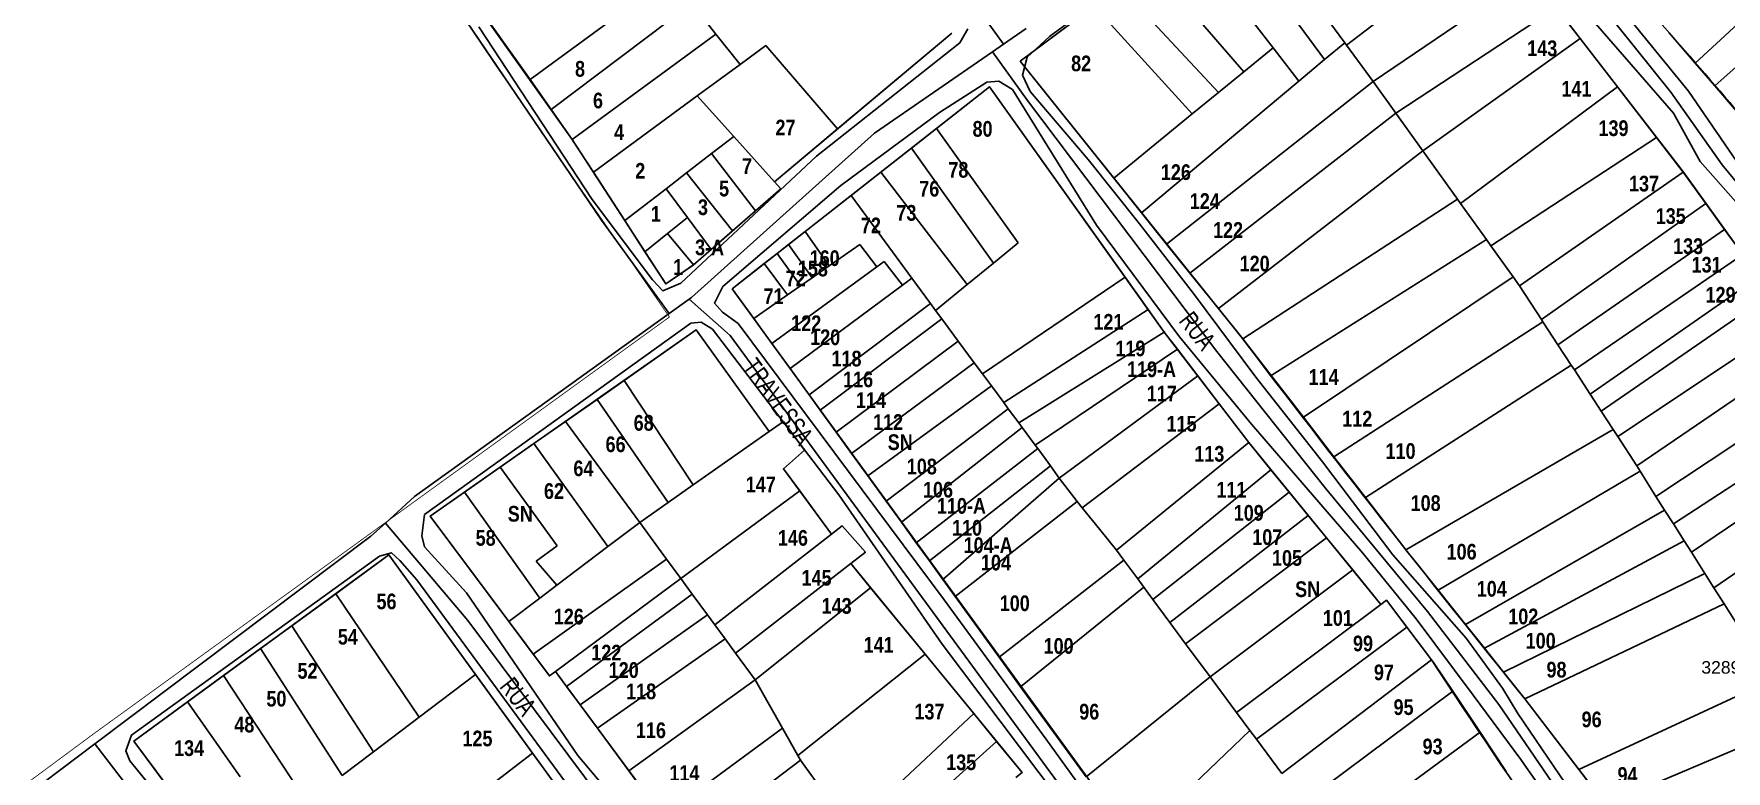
# Model space of a CAD drawing. Extents: x 206155 to 208014, y 4847439 to 4850017.
# Drawn here: x 207160 to 207429.6, y 4848498.9 to 4848616.4 of the extents above; entities that cross this region are included whole.
import ezdxf
from ezdxf.enums import TextEntityAlignment as Align

# ---------------------------------------------------------------- set-up
doc = ezdxf.new("R2010")
doc.units = 0
doc.header["$LTSCALE"] = 1.5
doc.header["$MEASUREMENT"] = 0
for name, color, linetype in [('CD-MALHA-LOTES', 40, 'CONTINUOUS'), ('CD_TXT_QUADRA', 7, 'CONTINUOUS'), ('LM-LIM-SETOR-FISCAL', 7, 'CONTINUOUS'), ('RU-QUADRAS', 6, 'CONTINUOUS'), ('SV-EIXO-ROD-ESTR', 7, 'CONTINUOUS'), ('SV-EIXO-RUA-N-PAV', 6, 'CONTINUOUS'), ('SV-RUA-NAO-PAV-S-GUIA-C-GUIA', 7, 'CONTINUOUS'), ('SV-TXT-RUA-N-PAV-S-GUIA-C-GUIA', 7, 'CONTINUOUS'), ('Th_NmrPort', 7, 'CONTINUOUS')]:
    doc.layers.add(name, color=color, linetype=linetype)
doc.styles.add('ARIAL', font='ARIAL.TTF')
doc.styles.get("Standard").update_dxf_attribs({"font": 'swisscbo.ttf'})
doc.linetypes.add('Limite', pattern='A,20,-3,[130,ltypeshp.shx,S=6.35,R=0,X=0,Y=0],-3,20', length=46)

msp = doc.modelspace()

# ---------------------------------------------------------------- linework, layer by layer
at = {"layer": 'CD-MALHA-LOTES', "linetype": 'Continuous'}
for p, q in [((207239.11, 4848609.08), (207209.44, 4848650.72)), ((207348.61, 4848635.49), (207365.61, 4848612.26)), ((207393, 4848632.86), (207369.09, 4848614.56)), ((207261.4, 4848625.47), (207239.11, 4848609.08)), ((207352.77, 4848610.33), (207337.88, 4848627.5)), ((207357.4, 4848614.12), (207348.59, 4848625.52)), ((207373.35, 4848608.76), (207398.43, 4848625.82)), ((207424.64, 4848611.72), (207440.41, 4848626.27)), ((207333.03, 4848623.88), (207348.71, 4848607.02)), ((207242.45, 4848604.29), (207264.81, 4848621.19)), ((207268.67, 4848616.34), (207264.81, 4848621.19)), ((207328.9, 4848620.8), (207317.14, 4848612.04)), ((207344.54, 4848603.63), (207328.9, 4848620.8)), ((207368.81, 4848614.94), (207364.62, 4848620.65)), ((207376.96, 4848603.72), (207402.5, 4848620.54)), ((207406.3, 4848615.61), (207402.5, 4848620.54)), ((207427.76, 4848608.08), (207443.52, 4848622.21)), ((207245.78, 4848599.53), (207268.67, 4848616.34)), ((207272.52, 4848611.51), (207268.67, 4848616.34)), ((207306.25, 4848616.5), (207288.02, 4848601.21)), ((207368.81, 4848614.94), (207365.61, 4848612.26)), ((207368.81, 4848614.94), (207369.09, 4848614.56)), ((207369.09, 4848614.56), (207373.35, 4848608.76)), ((207381.26, 4848597.72), (207406.3, 4848615.61)), ((207412.23, 4848607.92), (207406.3, 4848615.61)), ((207420.5, 4848616.53), (207424.64, 4848611.72)), ((207272.52, 4848611.51), (207265.69, 4848606.48)), ((207317.14, 4848612.04), (207332.02, 4848593.38)), ((207352.77, 4848610.33), (207357.4, 4848614.12)), ((207361.5, 4848608.82), (207357.4, 4848614.12)), ((207365.61, 4848612.26), (207361.5, 4848608.82)), ((207424.64, 4848611.72), (207427.76, 4848608.08)), ((207239.11, 4848609.08), (207242.45, 4848604.29)), ((207361.5, 4848608.82), (207336.44, 4848587.85)), ((207348.71, 4848607.02), (207352.77, 4848610.33)), ((207265.69, 4848606.48), (207249.16, 4848594.31)), ((207271.5, 4848600), (207265.69, 4848606.48)), ((207312.24, 4848607.9), (207303.79, 4848601.27)), ((207333.83, 4848577.59), (207312.24, 4848607.9)), ((207340.45, 4848582.85), (207373.35, 4848608.76)), ((207348.71, 4848607.02), (207344.54, 4848603.63)), ((207376.96, 4848603.72), (207373.35, 4848608.76)), ((207387.26, 4848589.35), (207412.23, 4848607.92)), ((207418.44, 4848599.87), (207412.23, 4848607.92)), ((207427.76, 4848608.08), (207434.04, 4848600.77)), ((207242.45, 4848604.29), (207245.78, 4848599.53)), ((207332.02, 4848593.38), (207344.54, 4848603.63)), ((207344.16, 4848578.24), (207376.96, 4848603.72)), ((207376.96, 4848603.72), (207381.26, 4848597.72)), ((207277.98, 4848592.79), (207288.02, 4848601.21)), ((207303.79, 4848601.27), (207299.79, 4848598.13)), ((207303.79, 4848601.27), (207316.82, 4848583.07)), ((207245.78, 4848599.53), (207245.83, 4848599.45)), ((207245.83, 4848599.45), (207249.16, 4848594.31)), ((207271.5, 4848600), (207267.99, 4848597.29)), ((207277.98, 4848592.79), (207271.5, 4848600)), ((207299.79, 4848598.13), (207294.95, 4848594.34)), ((207299.79, 4848598.13), (207312.88, 4848579.84)), ((207392.1, 4848582.58), (207418.44, 4848599.87)), ((207422.73, 4848594.32), (207418.44, 4848599.87)), ((207267.99, 4848597.29), (207264, 4848594.21)), ((207274.96, 4848588.14), (207267.99, 4848597.29)), ((207381.26, 4848597.72), (207348.7, 4848572.58)), ((207381.26, 4848597.72), (207386.79, 4848590)), ((207249.16, 4848594.31), (207254.15, 4848586.6)), ((207264, 4848594.21), (207260.72, 4848591.67)), ((207264, 4848594.21), (207271.31, 4848584.96)), ((207294.95, 4848594.34), (207290.22, 4848590.63)), ((207294.95, 4848594.34), (207308.69, 4848576.41)), ((207332.02, 4848593.38), (207336.44, 4848587.85)), ((207396.64, 4848576.21), (207422.73, 4848594.32)), ((207426.31, 4848589.35), (207422.73, 4848594.32)), ((207260.72, 4848591.67), (207254.15, 4848586.6)), ((207264.15, 4848587.08), (207260.72, 4848591.67)), ((207290.22, 4848590.63), (207282.88, 4848584.87)), ((207299.86, 4848577.43), (207290.22, 4848590.63)), ((207352.56, 4848567.76), (207386.79, 4848590)), ((207387.26, 4848589.35), (207386.79, 4848590)), ((207271.31, 4848584.96), (207274.96, 4848588.14)), ((207336.44, 4848587.85), (207340.45, 4848582.85)), ((207391.37, 4848583.6), (207387.26, 4848589.35)), ((207400.13, 4848570.87), (207426.31, 4848589.35)), ((207429.3, 4848585.2), (207426.31, 4848589.35)), ((207254.15, 4848586.6), (207257.36, 4848581.65)), ((207264.15, 4848587.08), (207260.96, 4848584.53)), ((207267.93, 4848582.01), (207264.15, 4848587.08)), ((207267.93, 4848582.01), (207271.31, 4848584.96)), ((207282.88, 4848584.87), (207280.22, 4848582.78)), ((207286.73, 4848579.41), (207282.88, 4848584.87)), ((207429.3, 4848585.2), (207402.76, 4848566.83)), ((207432.2, 4848581.18), (207429.3, 4848585.2)), ((207260.96, 4848584.53), (207257.36, 4848581.65)), ((207265.11, 4848579.54), (207260.96, 4848584.53)), ((207265.11, 4848579.54), (207267.93, 4848582.01)), ((207280.22, 4848582.78), (207278.43, 4848581.38)), ((207284.02, 4848577.51), (207280.22, 4848582.78)), ((207286.73, 4848579.41), (207291.57, 4848582.79)), ((207291.57, 4848582.79), (207294.3, 4848579.24)), ((207312.88, 4848579.84), (207316.82, 4848583.07)), ((207340.45, 4848582.85), (207344.16, 4848578.24)), ((207357.1, 4848561.9), (207391.37, 4848583.6)), ((207392.1, 4848582.58), (207391.37, 4848583.6)), ((207395.65, 4848577.62), (207392.1, 4848582.58)), ((207257.36, 4848581.65), (207260.68, 4848576.52)), ((207260.68, 4848576.52), (207265.11, 4848579.54)), ((207276.37, 4848579.76), (207271.25, 4848575.75)), ((207278.43, 4848581.38), (207276.37, 4848579.76)), ((207280.07, 4848574.75), (207276.37, 4848579.76)), ((207294.3, 4848579.24), (207277.58, 4848567.01)), ((207282.16, 4848576.21), (207278.43, 4848581.38)), ((207284.02, 4848577.51), (207286.73, 4848579.41)), ((207294.3, 4848579.24), (207295.44, 4848580.07)), ((207295.44, 4848580.07), (207298.38, 4848576.33)), ((207308.69, 4848576.41), (207312.88, 4848579.84)), ((207405.39, 4848562.8), (207432.2, 4848581.18)), ((207282.16, 4848576.21), (207284.02, 4848577.51)), ((207298.38, 4848576.33), (207299.86, 4848577.43)), ((207302.82, 4848573.38), (207299.86, 4848577.43)), ((207311.11, 4848562.18), (207333.83, 4848577.59)), ((207337.5, 4848572.42), (207333.83, 4848577.59)), ((207344.16, 4848578.24), (207348.7, 4848572.58)), ((207362.23, 4848555.26), (207395.65, 4848577.62)), ((207395.65, 4848577.62), (207396.64, 4848576.21)), ((207434.76, 4848577.62), (207407.91, 4848558.94)), ((207271.25, 4848575.75), (207274.7, 4848570.99)), ((207274.7, 4848570.99), (207280.07, 4848574.75)), ((207280.07, 4848574.75), (207282.16, 4848576.21)), ((207280.47, 4848563.01), (207298.38, 4848576.33)), ((207303.64, 4848572.27), (207308.69, 4848576.41)), ((207396.64, 4848576.21), (207400.13, 4848570.87)), ((207409.68, 4848556.24), (207436.71, 4848574.92)), ((207302.82, 4848573.38), (207283.5, 4848558.84)), ((207303.64, 4848572.27), (207302.82, 4848573.38)), ((207303.64, 4848572.27), (207304.63, 4848570.93)), ((207314.5, 4848557.61), (207337.5, 4848572.42)), ((207340.07, 4848568.83), (207337.5, 4848572.42)), ((207348.7, 4848572.58), (207352.56, 4848567.76)), ((207265.54, 4848569.18), (207254.03, 4848561.13)), ((207277.13, 4848552.99), (207265.54, 4848569.18)), ((207277.58, 4848567.01), (207274.7, 4848570.99)), ((207285.25, 4848556.42), (207304.63, 4848570.93)), ((207307.24, 4848567.41), (207304.63, 4848570.93)), ((207316.91, 4848554.35), (207340.07, 4848568.83)), ((207342.16, 4848566.11), (207340.07, 4848568.83)), ((207400.39, 4848570.47), (207367.1, 4848548.96)), ((207400.13, 4848570.87), (207400.39, 4848570.47)), ((207402.76, 4848566.83), (207400.39, 4848570.47)), ((207439.84, 4848570.57), (207412.33, 4848552.18)), ((207277.58, 4848567.01), (207280.47, 4848563.01)), ((207287.82, 4848552.87), (207307.24, 4848567.41)), ((207309.81, 4848563.93), (207307.24, 4848567.41)), ((207319.53, 4848550.81), (207342.16, 4848566.11)), ((207342.16, 4848566.11), (207345.4, 4848561.87)), ((207352.56, 4848567.76), (207357.1, 4848561.9)), ((207404.89, 4848563.57), (207402.76, 4848566.83)), ((207415.31, 4848547.5), (207442.9, 4848566.34)), ((207280.47, 4848563.01), (207283.5, 4848558.84)), ((207309.81, 4848563.93), (207290.28, 4848549.48)), ((207311.11, 4848562.18), (207309.81, 4848563.93)), ((207372.12, 4848542.47), (207404.89, 4848563.57)), ((207404.89, 4848563.57), (207405.39, 4848562.8)), ((207254.03, 4848561.13), (207249.73, 4848558.11)), ((207265.07, 4848544.5), (207254.03, 4848561.13)), ((207312.54, 4848560.25), (207311.11, 4848562.18)), ((207345.4, 4848561.87), (207323.35, 4848545.54)), ((207348.81, 4848557.41), (207345.4, 4848561.87)), ((207357.1, 4848561.9), (207362.23, 4848555.26)), ((207407.91, 4848558.94), (207405.39, 4848562.8)), ((207446.52, 4848561.31), (207418.38, 4848542.64)), ((207249.73, 4848558.11), (207244.71, 4848554.6)), ((207249.73, 4848558.11), (207261.08, 4848541.69)), ((207283.5, 4848558.84), (207285.25, 4848556.42)), ((207292.85, 4848545.92), (207312.54, 4848560.25)), ((207312.54, 4848560.25), (207314.5, 4848557.61)), ((207314.5, 4848557.61), (207315.22, 4848556.63)), ((207409.68, 4848556.24), (207407.91, 4848558.94)), ((207285.25, 4848556.42), (207287.82, 4848552.87)), ((207315.22, 4848556.63), (207295.76, 4848541.91)), ((207315.22, 4848556.63), (207316.91, 4848554.35)), ((207326.98, 4848540.83), (207348.81, 4848557.41)), ((207353.52, 4848551.26), (207348.81, 4848557.41)), ((207362.23, 4848555.26), (207367.1, 4848548.96)), ((207411.58, 4848553.32), (207409.68, 4848556.24)), ((207449.68, 4848556.92), (207421.15, 4848538.28)), ((207244.71, 4848554.6), (207239.68, 4848551.08)), ((207256.53, 4848538.47), (207244.71, 4848554.6)), ((207265.07, 4848544.5), (207277.13, 4848552.99)), ((207277.13, 4848552.99), (207279.43, 4848554.61)), ((207279.43, 4848554.61), (207282.77, 4848550.04)), ((207287.82, 4848552.87), (207290.28, 4848549.48)), ((207298.2, 4848538.53), (207317.44, 4848553.63)), ((207316.91, 4848554.35), (207317.44, 4848553.63)), ((207317.44, 4848553.63), (207319.53, 4848550.81)), ((207378.56, 4848534.15), (207411.58, 4848553.32)), ((207412.33, 4848552.18), (207411.58, 4848553.32)), ((207452.48, 4848553.04), (207424.03, 4848533.75)), ((207239.68, 4848551.08), (207234.32, 4848547.33)), ((207251.46, 4848534.64), (207239.68, 4848551.08)), ((207282.77, 4848550.04), (207279.43, 4848547.06)), ((207319.94, 4848550.26), (207300.56, 4848535.27)), ((207319.53, 4848550.81), (207319.94, 4848550.26)), ((207321.12, 4848548.67), (207319.94, 4848550.26)), ((207332.44, 4848534.1), (207353.52, 4848551.26)), ((207357.04, 4848546.91), (207353.52, 4848551.26)), ((207412.33, 4848552.18), (207415.31, 4848547.5)), ((207234.32, 4848547.33), (207228.65, 4848543.35)), ((207243.38, 4848534.77), (207234.32, 4848547.33)), ((207279.43, 4848547.06), (207282.01, 4848543.55)), ((207290.28, 4848549.48), (207292.85, 4848545.92)), ((207321.95, 4848547.54), (207302.66, 4848532.38)), ((207321.95, 4848547.54), (207321.12, 4848548.67)), ((207323.35, 4848545.54), (207321.95, 4848547.54)), ((207335.84, 4848529.52), (207357.04, 4848546.91)), ((207359.97, 4848543.32), (207357.04, 4848546.91)), ((207367.1, 4848548.96), (207372.12, 4848542.47)), ((207415.84, 4848546.66), (207415.31, 4848547.5)), ((207456.25, 4848547.81), (207427.61, 4848528.1)), ((207261.08, 4848541.69), (207265.07, 4848544.5)), ((207295.76, 4848541.91), (207292.85, 4848545.92)), ((207323.35, 4848545.54), (207304.8, 4848529.43)), ((207326.19, 4848541.82), (207323.35, 4848545.54)), ((207383.7, 4848527.69), (207415.84, 4848546.66)), ((207418.38, 4848542.64), (207415.84, 4848546.66)), ((207240.6, 4848526.44), (207228.65, 4848543.35)), ((207256.53, 4848538.47), (207261.08, 4848541.69)), ((207282.01, 4848543.55), (207263.09, 4848529.54)), ((207287.07, 4848536.65), (207282.01, 4848543.55)), ((207295.76, 4848541.91), (207298.2, 4848538.53)), ((207306.77, 4848526.71), (207326.19, 4848541.82)), ((207326.19, 4848541.82), (207326.98, 4848540.83)), ((207359.97, 4848543.32), (207338.25, 4848526.24)), ((207363.01, 4848539.59), (207359.97, 4848543.32)), ((207372.12, 4848542.47), (207378.56, 4848534.15)), ((207419.75, 4848540.48), (207418.38, 4848542.64)), ((207329.8, 4848537.35), (207326.98, 4848540.83)), ((207340.98, 4848522.56), (207363.01, 4848539.59)), ((207365.91, 4848536.04), (207363.01, 4848539.59)), ((207388.04, 4848522.24), (207419.75, 4848540.48)), ((207419.75, 4848540.48), (207421.15, 4848538.28)), ((207251.46, 4848534.64), (207256.53, 4848538.47)), ((207256.53, 4848538.47), (207260.79, 4848532.67)), ((207268.49, 4848522.18), (207287.07, 4848536.65)), ((207300.56, 4848535.27), (207298.2, 4848538.53)), ((207332.44, 4848534.1), (207329.8, 4848537.35)), ((207343.48, 4848519.17), (207365.91, 4848536.04)), ((207370.08, 4848530.93), (207365.91, 4848536.04)), ((207422.86, 4848535.58), (207421.15, 4848538.28)), ((207240.04, 4848532.31), (207243.38, 4848534.77)), ((207243.34, 4848528.52), (207251.46, 4848534.64)), ((207290.13, 4848531.94), (207292.47, 4848533.76)), ((207300.56, 4848535.27), (207302.66, 4848532.38)), ((207333.64, 4848532.49), (207332.44, 4848534.1)), ((207378.56, 4848534.15), (207383.7, 4848527.69)), ((207391.06, 4848518.46), (207422.86, 4848535.58)), ((207424.03, 4848533.75), (207422.86, 4848535.58)), ((207426.19, 4848530.35), (207424.03, 4848533.75)), ((207260.79, 4848532.67), (207239.57, 4848517.51)), ((207243.34, 4848528.52), (207240.04, 4848532.31)), ((207263.09, 4848529.54), (207260.79, 4848532.67)), ((207290.13, 4848531.94), (207271.8, 4848517.67)), ((207293.3, 4848528.08), (207290.13, 4848531.94)), ((207302.66, 4848532.38), (207304.8, 4848529.43)), ((207313.76, 4848517.04), (207333.64, 4848532.49)), ((207333.64, 4848532.49), (207335.84, 4848529.52)), ((207370.08, 4848530.93), (207347.38, 4848513.9)), ((207374.57, 4848525.43), (207370.08, 4848530.93)), ((207240.6, 4848526.44), (207243.34, 4848528.52)), ((207263.09, 4848529.54), (207243.11, 4848514.76)), ((207264.88, 4848527.09), (207263.09, 4848529.54)), ((207274.9, 4848513.44), (207293.3, 4848528.08)), ((207293.3, 4848528.08), (207301.97, 4848517.51)), ((207304.8, 4848529.43), (207306.77, 4848526.71)), ((207317.2, 4848512.3), (207336.82, 4848528.18)), ((207336.82, 4848528.18), (207335.84, 4848529.52)), ((207337.53, 4848527.22), (207336.82, 4848528.18)), ((207394.12, 4848514.61), (207426.19, 4848530.35)), ((207427.61, 4848528.1), (207426.19, 4848530.35)), ((207429.25, 4848525.52), (207427.61, 4848528.1)), ((207208.11, 4848527.14), (207201.13, 4848522.04)), ((207208.11, 4848527.14), (207221.43, 4848507.48)), ((207235.68, 4848522.73), (207240.6, 4848526.44)), ((207244.88, 4848512.36), (207264.88, 4848527.09)), ((207267.31, 4848523.78), (207264.88, 4848527.09)), ((207306.77, 4848526.71), (207313.76, 4848517.04)), ((207338.25, 4848526.24), (207337.53, 4848527.22)), ((207338.25, 4848526.24), (207340.98, 4848522.56)), ((207351.58, 4848508.21), (207374.57, 4848525.43)), ((207375.47, 4848526.1), (207374.57, 4848525.43)), ((207378.69, 4848521.83), (207375.47, 4848526.1)), ((207383.7, 4848527.69), (207388.04, 4848522.24)), ((207397.48, 4848510.38), (207429.25, 4848525.52)), ((207429.25, 4848525.52), (207433.25, 4848519.21)), ((207239.57, 4848517.51), (207235.68, 4848522.73)), ((207247.04, 4848509.45), (207267.31, 4848523.78)), ((207268.49, 4848522.18), (207267.31, 4848523.78)), ((207340.98, 4848522.56), (207343.48, 4848519.17)), ((207201.13, 4848522.04), (207196.14, 4848518.39)), ((207201.13, 4848522.04), (207214.11, 4848501.94)), ((207249.81, 4848505.69), (207270.14, 4848519.93)), ((207268.49, 4848522.18), (207270.14, 4848519.93)), ((207270.14, 4848519.93), (207271.8, 4848517.67)), ((207354.74, 4848503.94), (207378.69, 4848521.83)), ((207382.63, 4848516.62), (207378.69, 4848521.83)), ((207388.04, 4848522.24), (207391.06, 4848518.46)), ((207196.14, 4848518.39), (207190.27, 4848514.1)), ((207196.14, 4848518.39), (207209.13, 4848498.16)), ((207239.57, 4848517.51), (207242.15, 4848514.05)), ((207271.8, 4848517.67), (207274.9, 4848513.44)), ((207301.97, 4848517.51), (207281.71, 4848501.34)), ((207309.74, 4848508.03), (207301.97, 4848517.51)), ((207343.48, 4848519.17), (207347.38, 4848513.9)), ((207391.06, 4848518.46), (207394.12, 4848514.61)), ((207242.15, 4848514.05), (207243.11, 4848514.76)), ((207243.11, 4848514.76), (207244.88, 4848512.36)), ((207313.76, 4848517.04), (207317.2, 4848512.3)), ((207358.77, 4848498.48), (207382.63, 4848516.62)), ((207383.07, 4848516.03), (207382.63, 4848516.62)), ((207386.01, 4848511.61), (207383.07, 4848516.03)), ((207394.12, 4848514.61), (207397.48, 4848510.38)), ((207184.52, 4848509.9), (207190.27, 4848514.1)), ((207190.27, 4848514.1), (207203.51, 4848493.9)), ((207221.43, 4848507.48), (207230.37, 4848514.26)), ((207230.37, 4848514.26), (207239.46, 4848501.74)), ((207244.88, 4848512.36), (207247.04, 4848509.45)), ((207254.82, 4848498.9), (207274.9, 4848513.44)), ((207274.9, 4848513.44), (207279.27, 4848505.69)), ((207317.2, 4848512.3), (207327.64, 4848497.96)), ((207327.64, 4848497.96), (207347.38, 4848513.9)), ((207347.38, 4848513.9), (207351.58, 4848508.21)), ((207406.12, 4848499.1), (207436.92, 4848513.43)), ((207192.9, 4848497.96), (207184.52, 4848509.9)), ((207247.04, 4848509.45), (207249.81, 4848505.69)), ((207362.21, 4848493.83), (207386.01, 4848511.61)), ((207390.38, 4848505.05), (207386.01, 4848511.61)), ((207397.48, 4848510.38), (207406.12, 4848499.1)), ((207214.11, 4848501.94), (207221.43, 4848507.48)), ((207309.74, 4848508.03), (207290.06, 4848489.6)), ((207313.37, 4848503.6), (207309.74, 4848508.03)), ((207353.7, 4848505.35), (207351.58, 4848508.21)), ((207441.22, 4848506.65), (207410.37, 4848493.55)), ((207254.82, 4848498.9), (207249.81, 4848505.69)), ((207279.27, 4848505.69), (207260.18, 4848491.65)), ((207281.71, 4848501.34), (207279.27, 4848505.69)), ((207335.19, 4848487.58), (207353.7, 4848505.35)), ((207353.7, 4848505.35), (207354.74, 4848503.94)), ((207354.74, 4848503.94), (207358.77, 4848498.48)), ((207366.74, 4848487.7), (207390.38, 4848505.05)), ((207390.38, 4848505.05), (207394.54, 4848498.81)), ((207209.13, 4848498.16), (207214.11, 4848501.94)), ((207239.46, 4848501.74), (207218.44, 4848485.58)), ((207243.18, 4848496.61), (207239.46, 4848501.74)), ((207281.71, 4848501.34), (207282.15, 4848500.62)), ((207293.11, 4848485.37), (207313.37, 4848503.6)), ((207260.18, 4848491.65), (207254.82, 4848498.9)), ((207282.15, 4848500.62), (207264.55, 4848487.32)), ((207286.12, 4848495.09), (207282.15, 4848500.62)), ((207406.12, 4848499.1), (207410.37, 4848493.55))]:
    msp.add_line(p, q, dxfattribs=at)
at = {"layer": 'CD-MALHA-LOTES', "linetype": 'Continuous', "flags": 128}
for points in [[(207288.02, 4848601.21), (207276.6, 4848614.51), (207272.52, 4848611.51)], [(207274.96, 4848588.14), (207278.99, 4848591.66), (207277.98, 4848592.79)], [(207228.65, 4848543.35), (207223.16, 4848539.51), (207235.68, 4848522.73)], [(207292.47, 4848533.76), (207288.77, 4848537.97), (207287.07, 4848536.65)], [(207230.37, 4848514.26), (207216.55, 4848533.31), (207208.11, 4848527.14)], [(207184.52, 4848509.9), (207175.97, 4848503.65), (207184.76, 4848491.77)], [(207316.45, 4848497.83), (207317.44, 4848498.64), (207313.37, 4848503.6)]]:
    msp.add_lwpolyline(points, dxfattribs=at)
at = {"layer": 'CD-MALHA-LOTES', "linetype": 'Continuous'}
for p in [(207340.07, 4848568.83), (207353.52, 4848551.26), (207321.95, 4848547.54), (207326.19, 4848541.82), (207332.44, 4848534.1), (207306.77, 4848526.71), (207317.2, 4848512.3), (207282.15, 4848500.62)]:
    msp.add_point(p, dxfattribs=at)
at = {"layer": 'LM-LIM-SETOR-FISCAL', "linetype": 'Limite', "ltscale": 0.1, "const_width": 0.13, "flags": 128}
msp.add_lwpolyline([(207693.53, 4847579.56), (207661.03, 4847549.31), (207612.7, 4847504.12), (207608.58, 4847500.27), (207585.3, 4847478.55), (207576.34, 4847469.74), (207571.87, 4847465.34), (207556.36, 4847486.66), (207540.14, 4847507.78), (207531.85, 4847519.47), (207511.91, 4847545.61), (207506.17, 4847553.18), (207498.88, 4847562.81), (207463.75, 4847610.71), (207457.67, 4847619.01), (207440.44, 4847642.51), (207431.06, 4847656.73), (207427.79, 4847661.69), (207410.24, 4847685.38), (207400.06, 4847698.96), (207390.62, 4847713.26), (207368.81, 4847743.14), (207367.63, 4847745.51), (207365.1, 4847750.55), (207350.49, 4847771.92), (207340.01, 4847785.42), (207333.8, 4847793.43), (207328.91, 4847799.72), (207315.6, 4847819.35), (207310.76, 4847826.26), (207285.87, 4847860.83), (207260.72, 4847896.98), (207248.23, 4847915.4), (207242.67, 4847921.29), (207202.51, 4847892.47), (207193.03, 4847885.67), (207186.34, 4847883.83), (207169.47, 4847906.92), (207159.13, 4847921.36), (207145.03, 4847940.16), (207134.22, 4847955.66), (207130.37, 4847960.22), (207126.09, 4847965.9), (207111.59, 4847986.15), (207100.06, 4848001.48), (207090.77, 4848014.03), (207087.01, 4848019.05), (207075.04, 4848034.33), (207069.37, 4848045.04), (207069.26, 4848049.8), (207069.11, 4848053.33), (207066.5, 4848058.01), (207060.87, 4848065.4), (207031.95, 4848105.77), (207020.41, 4848120.82), (207005.92, 4848142.54), (206995.35, 4848155.22), (206982.67, 4848172.12), (206959.42, 4848202.77), (206955.58, 4848209.27), (206948.97, 4848217), (206956.28, 4848221.98), (206974.04, 4848236.91), (207015.88, 4848269.11), (207005.71, 4848281.99), (206987.16, 4848307.84), (206966.87, 4848336.83), (206960.49, 4848346.74), (207051.18, 4848413.73), (207093.59, 4848446.09), (207106.7, 4848455.88), (207140.72, 4848483.45), (207169.66, 4848504.88), (207261.26, 4848571.24), (207250.42, 4848586.92), (207233.64, 4848611.27), (207214.13, 4848640.25), (207199.66, 4848661.86), (207162.16, 4848719.72), (207148.67, 4848740.27), (207138.58, 4848756.16), (207114.21, 4848785.08), (207108.98, 4848791.97), (207099.68, 4848804.07), (207089.04, 4848833.89), (207075.28, 4848852.41), (207054.15, 4848879.42), (207034.07, 4848905.39), (207008.79, 4848936.89), (207002.49, 4848944.75), (206978.67, 4848976.02), (206968.98, 4848989.87), (206958.44, 4849004.76), (206966.26, 4849011.39), (206981.71, 4849023.09), (207002.58, 4849038.25), (207026.18, 4849059.14), (207039.09, 4849069.24), (207048.4, 4849077.1), (207033.93, 4849094.44), (207025.31, 4849104.91), (207019.34, 4849111.98), (206955.53, 4849187.19), (206739.99, 4849438.83), (206628.48, 4849357.79), (206159.3, 4849769.3), (206177.89, 4849842.97), (206311.32, 4849828.25), (206318.97, 4849888.04), (206376.86, 4849879.93), (206422.43, 4850015.06), (206474.48, 4850006.62), (206492.19, 4850011.1), (206819.81, 4849985.62), (206867.89, 4849970.66), (206761.86, 4849758.64), (206955.52, 4849737.17), (206981.38, 4849733.58), (207038.29, 4849725.23), (207070.29, 4849722.03), (207093.76, 4849719.89), (207136.42, 4849713.49), (207187.69, 4849706.67), (207206.03, 4849702.71), (207217.82, 4849703), (207238.05, 4849700.95), (207257.69, 4849697.98), (207277.63, 4849691.43), (207298.76, 4849680.12), (207307.69, 4849672.68), (207325.58, 4849647.34), (207339.6, 4849627.48), (207365.17, 4849591.27), (207375.36, 4849576.96), (207394.56, 4849549.23), (207402.02, 4849538.56), (207409.91, 4849527.9), (207417.58, 4849518.68), (207445.75, 4849483.09), (207461.51, 4849464.09), (207489.49, 4849426.56), (207512.94, 4849401.39), (207520.93, 4849386.71), (207524.83, 4849382.69), (207529.48, 4849377.88), (207540.69, 4849361.49), (207560.95, 4849335.89), (207577.23, 4849307.07), (207583.74, 4849297.42), (207628.15, 4849239.89), (207643.22, 4849219.05), (207658.02, 4849201.49), (207693.22, 4849158.83), (207705.61, 4849141.39), (207712.86, 4849133.84), (207725.65, 4849112.01), (207736.66, 4849084.67), (207739.33, 4849078.11), (207747.93, 4849059.71), (207757.22, 4849040.43), (207775.14, 4849006.28), (207791.99, 4848977.54), (207792.78, 4848975.77), (207795.96, 4848968.62), (207802.2, 4848960.18), (207825.03, 4848930.31), (207842.53, 4848910.15), (207856.41, 4848891.07), (207858.75, 4848886.94), (207866.81, 4848872.74), (207869.94, 4848867.11), (207871.77, 4848863.82), (207879.69, 4848853.91), (207882.92, 4848845.94), (207889.76, 4848830.42), (207897.96, 4848811.56), (207901.5, 4848803.37), (207910.93, 4848782.03), (207925.43, 4848746.58), (207927.76, 4848740.69), (207935.19, 4848724.84), (207938.98, 4848722.35), (207951.29, 4848714.3), (207953.61, 4848706.94), (207955.87, 4848700.21), (207959.42, 4848694.96), (207980.21, 4848656.63), (207983.23, 4848650.23), (207987.97, 4848639.65), (207991.98, 4848624.34), (207992.34, 4848618.14), (207992.71, 4848609.76), (207992.35, 4848598.91), (207989.51, 4848588.21), (207986.21, 4848576.49), (207981.13, 4848552.93), (207979.22, 4848544.32), (207974.12, 4848527.55), (207970.47, 4848512.96), (207968.53, 4848505.21), (207962.87, 4848484.57), (207961.77, 4848475.9), (207962.44, 4848471.73), (207962.76, 4848468.22), (207963.58, 4848460.32), (207965.62, 4848437.71), (207970.3, 4848417.74), (207973.97, 4848405.11), (207979.52, 4848388.8), (207983.37, 4848372.15), (207985.88, 4848361.34), (207994.8, 4848328.69), (207998.94, 4848313.63), (208000.94, 4848308.61), (208001.28, 4848301.24), (208004.29, 4848290.86), (208006.08, 4848286.4), (208007.64, 4848282.49), (208010.65, 4848271.5), (208010.53, 4848262.57), (208009.71, 4848251.17), (208006.89, 4848242.28), (208002.27, 4848228.55), (207997.36, 4848212.8), (207991.07, 4848194.77), (207987.4, 4848183.31), (207984.51, 4848174.56), (207981.76, 4848167.44), (207976.41, 4848152.41), (207973.09, 4848141.61), (207967.4, 4848130.11), (207964.22, 4848121.42), (207961.45, 4848112.84), (207955.63, 4848098.17), (207952.19, 4848088.84), (207947.6, 4848075.6), (207943.28, 4848060.34), (207938.8, 4848047.89), (207935.95, 4848038.31), (207931.75, 4848023.44), (207924.02, 4847983.95), (207922.67, 4847973.36), (207921, 4847963.57), (207920.32, 4847960.19), (207917.77, 4847945.28), (207916.42, 4847941.01), (207910.26, 4847922.04), (207901.41, 4847892.98), (207897.62, 4847878.65), (207892.25, 4847865.58), (207878.3, 4847837.34), (207872.42, 4847829.43), (207870.47, 4847825.73), (207866.98, 4847818.64), (207853.99, 4847795.84), (207843.32, 4847778.24), (207832.06, 4847762.95), (207814.75, 4847736.4), (207805.8, 4847721.97), (207788.79, 4847698.98), (207782.07, 4847685.13), (207771.56, 4847663.44), (207770.16, 4847648.29), (207754.59, 4847638.36), (207743.55, 4847627.73)], close=True, dxfattribs=at)
at = {"layer": 'RU-QUADRAS', "color": 6, "linetype": 'Continuous'}
msp.add_lwpolyline([(207434.04, 4848600.77, 0.012239), (207408.36, 4848629.98), (207399.9, 4848640.66), (207389.78, 4848655.26), (207385.72, 4848663.07), (207400.9, 4848672.26), (207402.42, 4848670.28), (207406.87, 4848673.51), (207408.17, 4848671.81), (207415.08, 4848676.29), (207415.62, 4848675.49), (207417.82, 4848677.29), (207415.83, 4848679.77), (207428.76, 4848689.21), (207449.91, 4848660.64)], format="xyb", dxfattribs=at)
for points in [[(207317.14, 4848612.04), (207375.51, 4848655.54), (207422.74, 4848594.3), (207456.33, 4848547.7), (207487.57, 4848500.17), (207505.73, 4848470.86), (207528.79, 4848440.17), (207558.82, 4848396.07, -0.01699), (207509.66, 4848357.7), (207478.28, 4848397.1, -0.01246), (207442.44, 4848449.14), (207416.57, 4848485.45), (207397.48, 4848510.38, -0.006934), (207352.3, 4848568.1)], [(207271.25, 4848575.75), (207312.24, 4848607.9), (207340.07, 4848568.83), (207353.52, 4848551.26), (207374.57, 4848525.43), (207375.47, 4848526.1), (207382.63, 4848516.62, 0.011006), (207422.88, 4848457.94), (207483.29, 4848373.89), (207481.85, 4848372.63), (207500.04, 4848350.08), (207462.18, 4848317.44), (207432.13, 4848355.81, 0.009219), (207362.33, 4848450.31)], [(207175.97, 4848503.65), (207216.55, 4848533.31), (207247.05, 4848491.28), (207247.91, 4848491.92), (207261.67, 4848472.26), (207262.74, 4848473.02), (207289.7, 4848433.28, -0.007776), (207368.07, 4848326.72), (207329.42, 4848298.74, -0.016949), (207299.23, 4848335.46), (207244.92, 4848411.13), (207220.6, 4848443.77), (207196.96, 4848477.75), (207195.78, 4848476.87)]]:
    msp.add_lwpolyline(points, format="xyb", close=True, dxfattribs=at)
for points in [[(207306.25, 4848616.5), (207277.98, 4848592.79), (207278.99, 4848591.66), (207265.06, 4848579.5), (207260.68, 4848576.52), (207245.78, 4848599.53), (207209.44, 4848650.72)], [(207263.8, 4848486.75), (207243.11, 4848514.76), (207242.15, 4848514.05), (207223.16, 4848539.51), (207265.54, 4848569.18), (207277.13, 4848552.99), (207279.43, 4848554.61), (207282.77, 4848550.04), (207279.43, 4848547.06), (207287.07, 4848536.65), (207288.77, 4848537.97), (207292.47, 4848533.76), (207290.13, 4848531.94), (207317.44, 4848498.64)]]:
    msp.add_lwpolyline(points, dxfattribs=at)
at = {"layer": 'SV-EIXO-ROD-ESTR'}
msp.add_lwpolyline([(207216.64, 4848876.64), (207270.88, 4848800.27), (207321.58, 4848730.86), (207352.59, 4848692.95), (207379.18, 4848658.99), (207401.08, 4848631.67), (207420.77, 4848607.05), (207428.9, 4848595.48), (207441.7, 4848579.98), (207448.83, 4848570.87), (207472.46, 4848533.58), (207483.29, 4848514.38), (207494.74, 4848497.4), (207504.83, 4848482.38), (207511.23, 4848471.31), (207513.44, 4848467.25), (207528.95, 4848448.3), (207549.13, 4848421.47), (207557.5, 4848408.18), (207568.95, 4848393.04), (207579.04, 4848381.96), (207613, 4848338.64), (207635.53, 4848307.75)], dxfattribs=at)
at = {"layer": 'SV-EIXO-RUA-N-PAV'}
for p, q in [((207314.48, 4848614.74), (207318.1, 4848617.24)), ((207312.71, 4848613.53), (207314.48, 4848614.74)), ((207293.9, 4848600.54), (207312.71, 4848613.53)), ((207264.77, 4848574.34), (207293.9, 4848600.54)), ((207261.22, 4848571.78), (207264.4, 4848574.07)), ((207264.4, 4848574.07), (207264.77, 4848574.34)), ((207220.69, 4848542.62), (207261.22, 4848571.78)), ((207216.02, 4848538.4), (207220.69, 4848542.62)), ((207169.77, 4848503.23), (207213.71, 4848536.32)), ((207213.71, 4848536.32), (207216.02, 4848538.4)), ((207120.99, 4848466.51), (207169.77, 4848503.23))]:
    msp.add_line(p, q, dxfattribs=at)
for points in [[(206997.55, 4849034.04), (207008.44, 4849023.08), (207016.85, 4849013.58), (207060.58, 4848955.98), (207033.01, 4848992.3), (207048.31, 4848971.88), (207061.48, 4848956.26), (207083.08, 4848927.75), (207101.43, 4848904.39), (207120.74, 4848878.19), (207127.56, 4848868.49), (207139.13, 4848852.77), (207148, 4848839.64), (207173.91, 4848803.73), (207208.09, 4848760.56), (207233.65, 4848726.02), (207280.96, 4848661.27), (207291.2, 4848647.06), (207314.48, 4848614.74)], [(206957.81, 4849004.58), (206988.02, 4848964.38), (207033.05, 4848905.85), (207025.66, 4848915.47), (207047.91, 4848887.33), (207070.74, 4848858.51), (207084.26, 4848840.08), (207087.63, 4848835.48), (207090.35, 4848831.95), (207094.53, 4848819.04), (207099.26, 4848804.44), (207133.85, 4848759.37), (207143.28, 4848748.1), (207155.07, 4848729.49), (207173.94, 4848700.01), (207190.97, 4848675.65), (207198.83, 4848662.54), (207205.91, 4848652.72), (207208.53, 4848647.74), (207220.06, 4848631.49), (207230.01, 4848616.82), (207250.45, 4848586.68), (207261.22, 4848571.78)], [(207613.6, 4848200.92), (207578.27, 4848256.16), (207552.1, 4848292.7), (207532.1, 4848319.61), (207510.87, 4848345.78), (207508.42, 4848349.6), (207506.43, 4848352.69), (207495.56, 4848365.53), (207479.27, 4848388.24), (207440.26, 4848442.31), (207421, 4848468.98), (207393.35, 4848509.47), (207381.99, 4848524.28), (207365.7, 4848544.03), (207348.42, 4848565.76), (207318.3, 4848605.76), (207312.71, 4848613.53)], [(207569.12, 4848164.42), (207541.99, 4848200.43), (207519.42, 4848233.83), (207504.07, 4848250.98), (207478.8, 4848286.64), (207465.26, 4848303.79), (207460.74, 4848311.09), (207459.39, 4848313.27), (207422.93, 4848361.13), (207415.38, 4848371.04), (207270.94, 4848568.29), (207264.4, 4848574.07)], [(207216.02, 4848538.4), (207229.17, 4848522.85), (207375.15, 4848327.12)], [(207169.77, 4848503.23), (207203.94, 4848458.64), (207215.28, 4848443.79), (207227, 4848424.25), (207232.86, 4848414.87), (207239.51, 4848407.05), (207245.76, 4848400.8), (207253.57, 4848389.47), (207262.17, 4848376.57), (207270.77, 4848365.63), (207279.76, 4848352.73), (207290.7, 4848339.06), (207300.08, 4848326.94), (207320.01, 4848300.17), (207325.87, 4848292.75), (207326.75, 4848291.03), (207329.58, 4848285.52), (207408.52, 4848182.74), (207429.62, 4848152.65), (207454.24, 4848119.83), (207465.97, 4848104.39), (207469.22, 4848095.17)]]:
    msp.add_lwpolyline(points, dxfattribs=at)
at = {"layer": 'SV-RUA-NAO-PAV-S-GUIA-C-GUIA', "flags": 128}
for points in [[(207430.35, 4848689.42), (207427.02, 4848688.29), (207406.76, 4848676.48), (207384.9, 4848662.49), (207384.26, 4848661.15), (207386.32, 4848658.44), (207398.44, 4848640.19), (207412.49, 4848620.84), (207423.56, 4848607.23), (207435.7, 4848589.49)], [(207440, 4848579.52), (207425.41, 4848596), (207421.19, 4848603.75), (207408.73, 4848618.01), (207392.24, 4848637.23), (207377.69, 4848655.04), (207376.07, 4848656.02), (207374.8, 4848655.71), (207358.99, 4848644.03), (207330.07, 4848622.04), (207321.77, 4848615.97), (207318.25, 4848612.66), (207317.48, 4848609.76), (207318.71, 4848607.19), (207327.95, 4848596.35), (207336.13, 4848586.08), (207344.75, 4848574.99), (207354.66, 4848561.63), (207365.26, 4848548.14), (207376.49, 4848533.32), (207388.14, 4848520.04), (207393.96, 4848512.09), (207396.39, 4848508.04), (207409.68, 4848488.51)], [(207308.78, 4848617.15), (207307.5, 4848614.93), (207284.68, 4848596.88), (207263.08, 4848576.66), (207260.21, 4848575.42), (207258.55, 4848577.17), (207248.95, 4848589.96), (207230.92, 4848617.49)], [(207344.81, 4848471.24), (207321.2, 4848504.03), (207305.02, 4848526.15), (207272.22, 4848570.18), (207269.74, 4848572.01), (207268.43, 4848573.45), (207269.78, 4848576.1), (207288.56, 4848592.2), (207304.27, 4848603.85), (207311.83, 4848608.68), (207313.73, 4848608.84), (207315.88, 4848607.48), (207329.29, 4848585.86), (207342.49, 4848568.1), (207353.97, 4848554.14), (207371.68, 4848533.61), (207380.21, 4848523.15), (207389.29, 4848510.99), (207396.84, 4848500.73), (207407.3, 4848485.76)], [(207260.91, 4848484.45), (207246.67, 4848501.38), (207228.97, 4848527.28), (207222.25, 4848534.62), (207221.81, 4848536.39), (207222.23, 4848539.74), (207264.68, 4848570.24), (207266.33, 4848570.44), (207268.12, 4848569.31), (207288.23, 4848542.92), (207304.72, 4848519.11), (207323.2, 4848494.56)], [(207184.57, 4848489.17), (207175.33, 4848500.51), (207174.67, 4848502.08), (207175.57, 4848504.62), (207215.07, 4848533.14), (207217.01, 4848533.66), (207218.31, 4848532.43), (207221.01, 4848529.33), (207252.93, 4848485.92)]]:
    msp.add_lwpolyline(points, dxfattribs=at)

# ---------------------------------------------------------------- texts
at = {"layer": 'CD_TXT_QUADRA', "linetype": 'Continuous', "style": 'ARIAL'}
msp.add_text('328934389', height=2, dxfattribs=at).set_placement((207432.6, 4848515.4), align=Align.MIDDLE)
at = {"layer": 'SV-TXT-RUA-N-PAV-S-GUIA-C-GUIA', "style": 'ARIAL', "width": 0.7}
for s, rotation, p in [('RUA', 308, (207342.27, 4848570.56)), ('TRAVESSA', 306, (207272.73, 4848563.22)), ('RUA', 308, (207234.08, 4848512.27))]:
    msp.add_text(s, height=3, rotation=rotation, dxfattribs=at).set_placement(p)
at = {"layer": 'Th_NmrPort', "color": 1}
for s, p in [('143', (207397.88, 4848614.07)), ('8', (207246.23, 4848610.79)), ('82', (207325.24, 4848611.66)), ('141', (207403.32, 4848607.61)), ('6', (207249.09, 4848605.75)), ('4', (207252.45, 4848600.71)), ('27', (207278.15, 4848601.44)), ('80', (207309.54, 4848601.23)), ('139', (207409.23, 4848601.34)), ('2', (207255.82, 4848594.54)), ('7', (207272.83, 4848595.3)), ('78', (207305.69, 4848594.7)), ('126', (207339.53, 4848594.33)), ('5', (207269.17, 4848591.71)), ('76', (207301.05, 4848591.68)), ('137', (207414.09, 4848592.5)), ('3', (207265.81, 4848588.74)), ('124', (207344.14, 4848589.72)), ('1', (207258.31, 4848587.68)), ('73', (207297.41, 4848587.84)), ('135', (207418.34, 4848587.33)), ('72', (207291.76, 4848585.83)), ('122', (207347.84, 4848585.11)), ('3-A', (207265.35, 4848582.34)), ('160', (207283.6, 4848580.62)), ('133', (207421.11, 4848582.53)), ('1', (207261.84, 4848579.21)), ('158', (207281.72, 4848578.96)), ('120', (207352.08, 4848579.76)), ('131', (207424.06, 4848579.58)), ('72', (207279.78, 4848577.4)), ('71', (207276.26, 4848574.55)), ('129', (207426.28, 4848574.78)), ('122', (207280.66, 4848570.24)), ('121', (207328.79, 4848570.47)), ('120', (207283.68, 4848568.01)), ('118', (207287.08, 4848564.61)), ('119', (207332.3, 4848566.23)), ('119-A', (207334.15, 4848562.91)), ('116', (207288.93, 4848561.3)), ('117', (207337.29, 4848559.04)), ('114', (207363.06, 4848561.68)), ('114', (207290.97, 4848558)), ('68', (207255.57, 4848554.37)), ('112', (207293.7, 4848554.5)), ('115', (207340.43, 4848554.24)), ('112', (207368.42, 4848555.04)), ('66', (207251.09, 4848550.96)), ('SN', (207296.03, 4848551.29)), ('113', (207344.86, 4848549.44)), ('110', (207375.32, 4848549.88)), ('64', (207245.97, 4848547.12)), ('108', (207299.07, 4848547.41)), ('62', (207241.28, 4848543.5)), ('147', (207273.42, 4848544.56)), ('106', (207301.65, 4848543.72)), ('111', (207348.37, 4848543.72)), ('110-A', (207303.87, 4848541.14)), ('108', (207379.31, 4848541.58)), ('SN', (207235.52, 4848539.88)), ('110', (207306.27, 4848537.64)), ('109', (207351.14, 4848540.03)), ('58', (207230.4, 4848536.04)), ('146', (207278.54, 4848536.04)), ('104-A', (207308.12, 4848534.87)), ('107', (207354.09, 4848536.16)), ('104', (207310.88, 4848532.1)), ('105', (207357.23, 4848532.84)), ('106', (207385.04, 4848533.83)), ('145', (207282.31, 4848529.68)), ('SN', (207360.92, 4848527.86)), ('104', (207389.84, 4848527.92)), ('56', (207214.61, 4848525.91)), ('143', (207285.5, 4848525.2)), ('100', (207313.87, 4848525.62)), ('126', (207242.85, 4848523.5)), ('101', (207365.33, 4848523.27)), ('102', (207394.86, 4848523.51)), ('54', (207208.46, 4848520.28)), ('141', (207292.19, 4848519)), ('100', (207320.86, 4848518.82)), ('99', (207370.13, 4848519.21)), ('100', (207397.63, 4848519.64)), ('122', (207248.82, 4848517.75)), ('52', (207202.03, 4848514.84)), ('120', (207251.59, 4848514.98)), ('97', (207373.46, 4848514.6)), ('98', (207400.95, 4848515.03)), ('118', (207254.37, 4848511.57)), ('50', (207197.08, 4848510.4)), ('137', (207300.29, 4848508.35)), ('96', (207326.53, 4848508.34)), ('95', (207376.59, 4848509.06)), ('48', (207191.97, 4848506.28)), ('116', (207255.93, 4848505.37)), ('96', (207406.54, 4848507.1)), ('134', (207182.37, 4848502.53)), ('125', (207228.3, 4848504.07)), ('93', (207381.21, 4848502.79)), ('135', (207305.34, 4848500.27)), ('114', (207261.26, 4848498.55)), ('94', (207412.26, 4848498.25))]:
    msp.add_text(s, height=2.5, dxfattribs=at).set_placement(p, align=Align.MIDDLE_LEFT)

doc.saveas('drawing.dxf')
